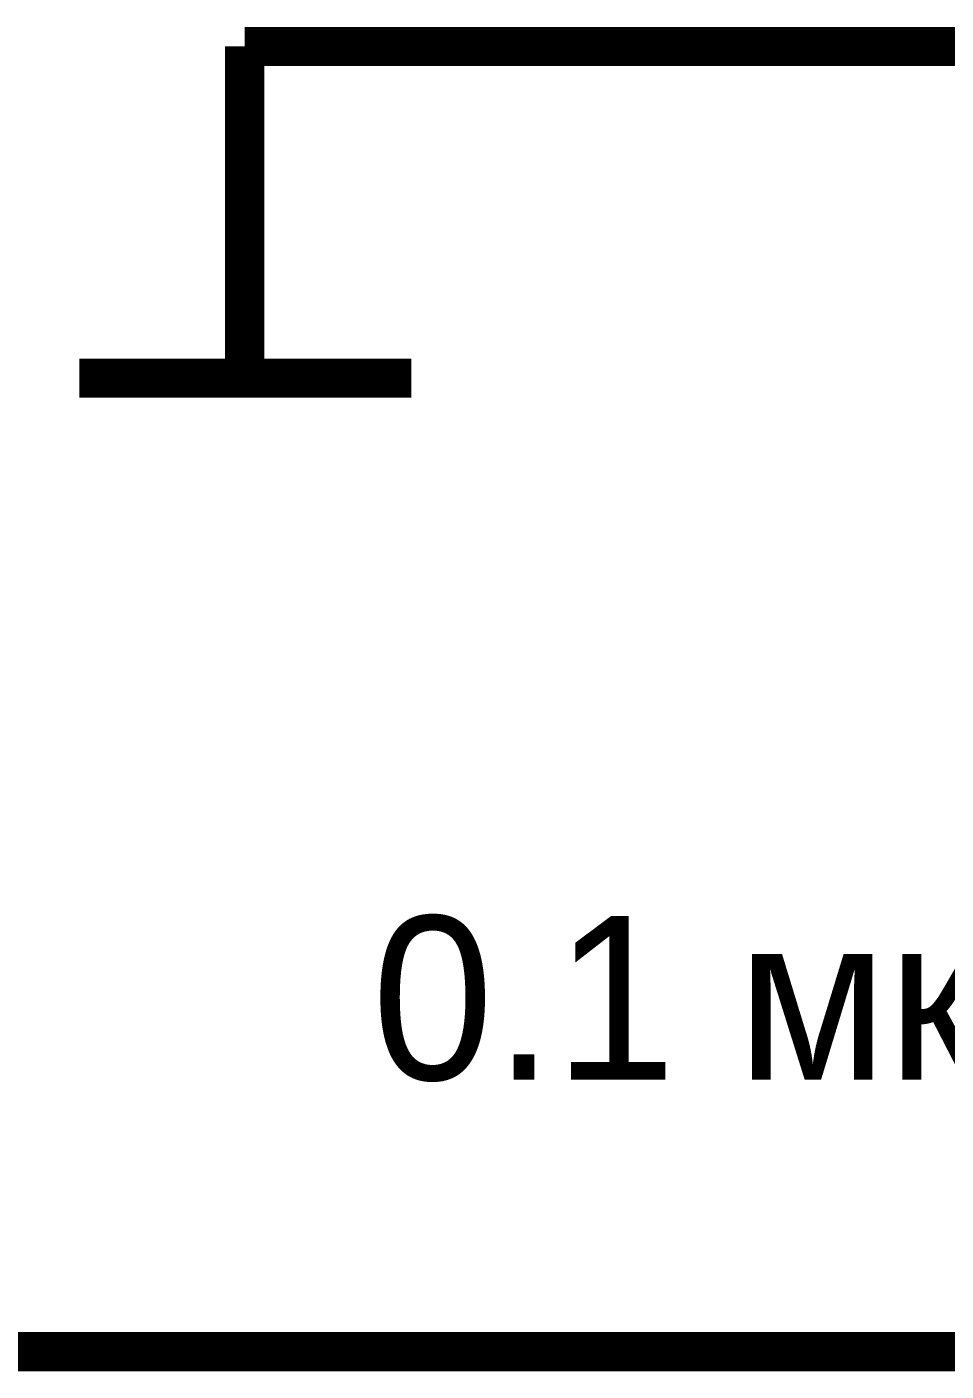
# Model space of a CAD drawing. Header units: inches. Extents: x 0 to 594, y 0 to 420.
# Drawn here: x 125.83 to 132.88, y 239.84 to 250.14 of the extents above; entities that cross this region are included whole.
import ezdxf

# ---------------------------------------------------------------- set-up
doc = ezdxf.new("R2010")
doc.units = ezdxf.units.IN
doc.layers.add('Sheet', color=255, linetype='Continuous')

msp = doc.modelspace()

# ---------------------------------------------------------------- linework, layer by layer
at = {"layer": 'Sheet'}
for points in [[(127.502, 249.991, 0.3, 0.3, 0), (127.502, 247.449, 0.3, 0.3, 0)], [(147.503, 249.991, 0.3, 0.3, 0), (137.502, 249.991, 0.3, 0.3, 0), (127.502, 249.991, 0.3, 0.3, 0)], [(126.236, 247.449, 0.3, 0.3, 0), (128.778, 247.449, 0.3, 0.3, 0)], [(147.503, 239.99, 0.3, 0.3, 0), (137.502, 239.99, 0.3, 0.3, 0), (110.009, 239.99, 0.3, 0.3, 0)]]:
    msp.add_lwpolyline(points, format="xyseb", dxfattribs=at)

# ---------------------------------------------------------------- texts
msp.add_text('0.1 мкФ', height=1.2543, dxfattribs=at).set_placement((128.476, 242.073))

doc.saveas('drawing.dxf')
